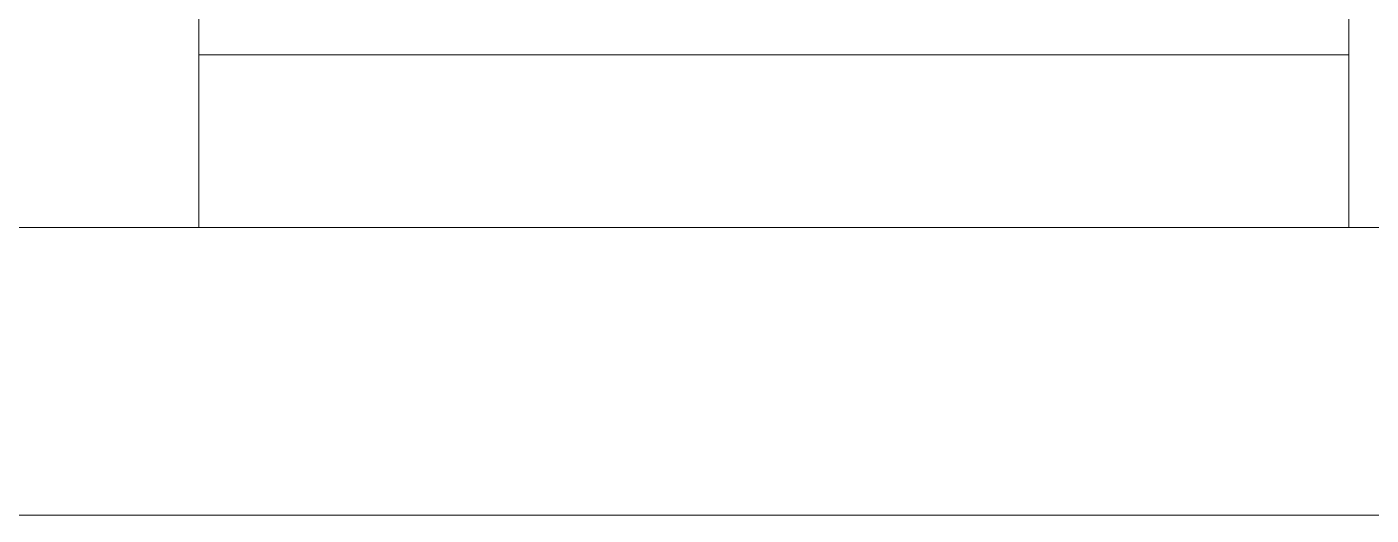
# Model space of a CAD drawing. Extents: x 500 to 100500, y -14500 to 21140.
# Drawn here: x 6057.11 to 6103.85, y 9436.96 to 9453.94 of the extents above; entities that cross this region are included whole.
import ezdxf

# ---------------------------------------------------------------- set-up
doc = ezdxf.new("R2010")
doc.units = 0
doc.linetypes.add('SLD-Solid', pattern=[0])
doc.layers.add('D', color=7, linetype='CONTINUOUS')
doc.layers.add('MODEL', color=7, linetype='SLD-Solid', lineweight=15)

# ---------------------------------------------------------------- blocks, each defined once
blk = doc.blocks.new('KASDADS')
at = {"layer": 'MODEL', "color": 4}
for p, q in [((-53559.016, -66369.889, 21.357), (-53559.016, -66406.889, 21.357)), ((-53599.016, -66400.889, 21.357), (-53599.016, -66398.889, 21.357)), ((-53599.016, -66400.889, 21.357), (-53559.016, -66400.889, 21.357)), ((-53599.016, -66406.889, 21.357), (-53599.016, -66400.889, 21.357)), ((-53547.016, -66406.889, 21.357), (-53621.516, -66406.889, 21.357)), ((-53621.516, -66416.889, 21.357), (-53547.016, -66416.889, 21.357))]:
    blk.add_line(p, q, dxfattribs=at)

msp = doc.modelspace()

# ---------------------------------------------------------------- block references
at = {"layer": 'D', "color": 1}
msp.add_blockref('KASDADS', (59662.098, 75853.851, -31.832), dxfattribs=at)

doc.saveas('drawing.dxf')
